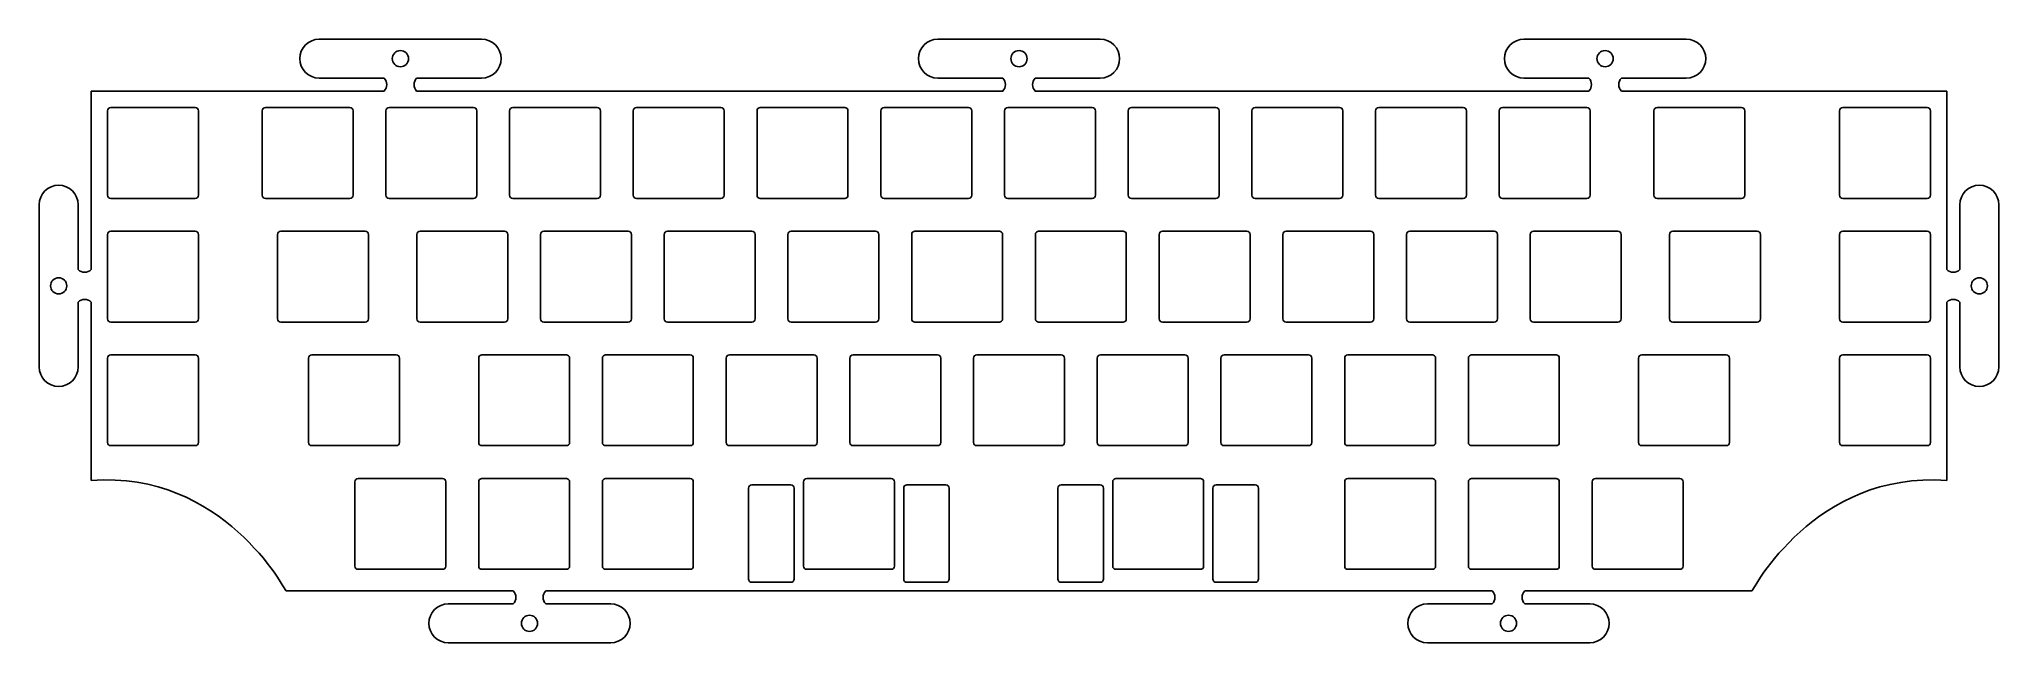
# Model space of a CAD drawing. Header units: millimetres. Extents: x -8 to 294, y -85 to 8.
import ezdxf

# ---------------------------------------------------------------- set-up
doc = ezdxf.new("R2010")
doc.units = ezdxf.units.MM
doc.layers.get('0').update_dxf_attribs({"linetype": 'CONTINUOUS', "lineweight": 25})

msp = doc.modelspace()

# ---------------------------------------------------------------- linework, layer by layer
for p, q in [((35.125, 8), (60.125, 8)), ((130.376, 8), (155.376, 8)), ((220.627, 8), (245.627, 8)), ((0, -27.5), (0, 0)), ((0, 0), (45.125, 0)), ((35.125, 2), (45.125, 2)), ((50.125, 2), (60.125, 2)), ((50.125, 0), (140.376, 0)), ((130.376, 2), (140.376, 2)), ((145.376, 2), (155.376, 2)), ((230.627, 0), (145.376, 0)), ((220.627, 2), (230.627, 2)), ((235.627, 2), (245.627, 2)), ((285.75, 0), (235.627, 0)), ((285.75, -27.5), (285.75, 0)), ((3.025, -2.525), (16.025, -2.525)), ((26.8375, -2.525), (39.8375, -2.525)), ((45.8875, -2.525), (58.8875, -2.525)), ((64.9375, -2.525), (77.9375, -2.525)), ((83.9875, -2.525), (96.9875, -2.525)), ((103.0375, -2.525), (116.0375, -2.525)), ((122.0875, -2.525), (135.0875, -2.525)), ((141.1375, -2.525), (154.1375, -2.525)), ((160.1875, -2.525), (173.1875, -2.525)), ((179.2375, -2.525), (192.2375, -2.525)), ((198.2875, -2.525), (211.2875, -2.525)), ((217.3375, -2.525), (230.3375, -2.525)), ((241.15, -2.525), (254.15, -2.525)), ((269.725, -2.525), (282.725, -2.525)), ((2.525, -3.025), (2.525, -16.025)), ((16.525, -3.025), (16.525, -16.025)), ((26.3375, -3.025), (26.3375, -16.025)), ((40.3375, -3.025), (40.3375, -16.025)), ((45.3875, -3.025), (45.3875, -16.025)), ((59.3875, -3.025), (59.3875, -16.025)), ((64.4375, -3.025), (64.4375, -16.025)), ((78.4375, -3.025), (78.4375, -16.025)), ((83.4875, -3.025), (83.4875, -16.025)), ((97.4875, -3.025), (97.4875, -16.025)), ((102.5375, -3.025), (102.5375, -16.025)), ((116.5375, -3.025), (116.5375, -16.025)), ((121.5875, -3.025), (121.5875, -16.025)), ((135.5875, -3.025), (135.5875, -16.025)), ((140.6375, -3.025), (140.6375, -16.025)), ((154.6375, -3.025), (154.6375, -16.025)), ((159.6875, -3.025), (159.6875, -16.025)), ((173.6875, -3.025), (173.6875, -16.025)), ((178.7375, -3.025), (178.7375, -16.025)), ((192.7375, -3.025), (192.7375, -16.025)), ((197.7875, -3.025), (197.7875, -16.025)), ((211.7875, -3.025), (211.7875, -16.025)), ((216.8375, -3.025), (216.8375, -16.025)), ((230.8375, -3.025), (230.8375, -16.025)), ((240.65, -3.025), (240.65, -16.025)), ((254.65, -3.025), (254.65, -16.025)), ((269.225, -3.025), (269.225, -16.025)), ((283.225, -3.025), (283.225, -16.025)), ((3.025, -16.525), (16.025, -16.525)), ((26.8375, -16.525), (39.8375, -16.525)), ((45.8875, -16.525), (58.8875, -16.525)), ((64.9375, -16.525), (77.9375, -16.525)), ((83.9875, -16.525), (96.9875, -16.525)), ((103.0375, -16.525), (116.0375, -16.525)), ((122.0875, -16.525), (135.0875, -16.525)), ((141.1375, -16.525), (154.1375, -16.525)), ((160.1875, -16.525), (173.1875, -16.525)), ((179.2375, -16.525), (192.2375, -16.525)), ((198.2875, -16.525), (211.2875, -16.525)), ((217.3375, -16.525), (230.3375, -16.525)), ((241.15, -16.525), (254.15, -16.525)), ((269.725, -16.525), (282.725, -16.525)), ((287.75, -17.5), (287.75, -27.5)), ((293.75, -17.5), (293.75, -42.5)), ((2.525, -22.075), (2.525, -35.075)), ((3.025, -21.575), (16.025, -21.575)), ((16.525, -22.075), (16.525, -35.075)), ((28.71875, -22.075), (28.71875, -35.075)), ((29.21875, -21.575), (42.21875, -21.575)), ((42.71875, -22.075), (42.71875, -35.075)), ((50.15, -22.075), (50.15, -35.075)), ((50.65, -21.575), (63.65, -21.575)), ((64.15, -22.075), (64.15, -35.075)), ((69.2, -22.075), (69.2, -35.075)), ((69.7, -21.575), (82.7, -21.575)), ((83.2, -22.075), (83.2, -35.075)), ((88.25, -22.075), (88.25, -35.075)), ((88.75, -21.575), (101.75, -21.575)), ((102.25, -22.075), (102.25, -35.075)), ((107.3, -22.075), (107.3, -35.075)), ((107.8, -21.575), (120.8, -21.575)), ((121.3, -22.075), (121.3, -35.075)), ((126.35, -22.075), (126.35, -35.075)), ((126.85, -21.575), (139.85, -21.575)), ((140.35, -22.075), (140.35, -35.075)), ((145.4, -22.075), (145.4, -35.075)), ((145.9, -21.575), (158.9, -21.575)), ((159.4, -22.075), (159.4, -35.075)), ((164.45, -22.075), (164.45, -35.075)), ((164.95, -21.575), (177.95, -21.575)), ((178.45, -22.075), (178.45, -35.075)), ((183.5, -22.075), (183.5, -35.075)), ((184, -21.575), (197, -21.575)), ((197.5, -22.075), (197.5, -35.075)), ((202.55, -22.075), (202.55, -35.075)), ((203.05, -21.575), (216.05, -21.575)), ((216.55, -22.075), (216.55, -35.075)), ((221.6, -22.075), (221.6, -35.075)), ((222.1, -21.575), (235.1, -21.575)), ((235.6, -22.075), (235.6, -35.075)), ((243.03125, -22.075), (243.03125, -35.075)), ((243.53125, -21.575), (256.53125, -21.575)), ((257.03125, -22.075), (257.03125, -35.075)), ((269.225, -22.075), (269.225, -35.075)), ((269.725, -21.575), (282.725, -21.575)), ((283.225, -22.075), (283.225, -35.075)), ((0, -32.5), (0, -60)), ((285.75, -32.5), (285.75, -60)), ((287.75, -32.5), (287.75, -42.5)), ((3.025, -35.575), (16.025, -35.575)), ((29.21875, -35.575), (42.21875, -35.575)), ((50.65, -35.575), (63.65, -35.575)), ((69.7, -35.575), (82.7, -35.575)), ((88.75, -35.575), (101.75, -35.575)), ((107.8, -35.575), (120.8, -35.575)), ((126.85, -35.575), (139.85, -35.575)), ((145.9, -35.575), (158.9, -35.575)), ((164.95, -35.575), (177.95, -35.575)), ((184, -35.575), (197, -35.575)), ((203.05, -35.575), (216.05, -35.575)), ((222.1, -35.575), (235.1, -35.575)), ((243.53125, -35.575), (256.53125, -35.575)), ((269.725, -35.575), (282.725, -35.575)), ((2.525, -41.125), (2.525, -54.125)), ((3.025, -40.625), (16.025, -40.625)), ((16.525, -41.125), (16.525, -54.125)), ((33.48125, -41.125), (33.48125, -54.125)), ((33.98125, -40.625), (46.98125, -40.625)), ((47.48125, -41.125), (47.48125, -54.125)), ((59.675, -41.125), (59.675, -54.125)), ((60.175, -40.625), (73.175, -40.625)), ((73.675, -41.125), (73.675, -54.125)), ((78.725, -41.125), (78.725, -54.125)), ((79.225, -40.625), (92.225, -40.625)), ((92.725, -41.125), (92.725, -54.125)), ((97.775, -41.125), (97.775, -54.125)), ((98.275, -40.625), (111.275, -40.625)), ((111.775, -41.125), (111.775, -54.125)), ((116.825, -41.125), (116.825, -54.125)), ((117.325, -40.625), (130.325, -40.625)), ((130.825, -41.125), (130.825, -54.125)), ((135.875, -41.125), (135.875, -54.125)), ((136.375, -40.625), (149.375, -40.625)), ((149.875, -41.125), (149.875, -54.125)), ((154.925, -41.125), (154.925, -54.125)), ((155.425, -40.625), (168.425, -40.625)), ((168.925, -41.125), (168.925, -54.125)), ((173.975, -41.125), (173.975, -54.125)), ((174.475, -40.625), (187.475, -40.625)), ((187.975, -41.125), (187.975, -54.125)), ((193.025, -41.125), (193.025, -54.125)), ((193.525, -40.625), (206.525, -40.625)), ((207.025, -41.125), (207.025, -54.125)), ((212.075, -41.125), (212.075, -54.125)), ((212.575, -40.625), (225.575, -40.625)), ((226.075, -41.125), (226.075, -54.125)), ((238.26875, -41.125), (238.26875, -54.125)), ((238.76875, -40.625), (251.76875, -40.625)), ((252.26875, -41.125), (252.26875, -54.125)), ((269.225, -41.125), (269.225, -54.125)), ((269.725, -40.625), (282.725, -40.625)), ((283.225, -41.125), (283.225, -54.125)), ((3.025, -54.625), (16.025, -54.625)), ((33.98125, -54.625), (46.98125, -54.625)), ((60.175, -54.625), (73.175, -54.625)), ((79.225, -54.625), (92.225, -54.625)), ((98.275, -54.625), (111.275, -54.625)), ((117.325, -54.625), (130.325, -54.625)), ((136.375, -54.625), (149.375, -54.625)), ((155.425, -54.625), (168.425, -54.625)), ((174.475, -54.625), (187.475, -54.625)), ((193.525, -54.625), (206.525, -54.625)), ((212.575, -54.625), (225.575, -54.625)), ((238.76875, -54.625), (251.76875, -54.625)), ((269.725, -54.625), (282.725, -54.625)), ((40.625, -60.175), (40.625, -73.175)), ((41.125, -59.675), (54.125, -59.675)), ((54.625, -60.175), (54.625, -73.175)), ((59.675, -60.175), (59.675, -73.175)), ((60.175, -59.675), (73.175, -59.675)), ((73.675, -60.175), (73.675, -73.175)), ((78.725, -60.175), (78.725, -73.175)), ((79.225, -59.675), (92.225, -59.675)), ((92.725, -60.175), (92.725, -73.175)), ((109.68125, -60.175), (109.68125, -73.175)), ((110.18125, -59.675), (123.18125, -59.675)), ((123.68125, -60.175), (123.68125, -73.175)), ((157.30625, -60.175), (157.30625, -73.175)), ((157.80625, -59.675), (170.80625, -59.675)), ((171.30625, -60.175), (171.30625, -73.175)), ((193.025, -60.175), (193.025, -73.175)), ((193.525, -59.675), (206.525, -59.675)), ((207.025, -60.175), (207.025, -73.175)), ((212.075, -60.175), (212.075, -73.175)), ((212.575, -59.675), (225.575, -59.675)), ((226.075, -60.175), (226.075, -73.175)), ((231.125, -60.175), (231.125, -73.175)), ((231.625, -59.675), (244.625, -59.675)), ((245.125, -60.175), (245.125, -73.175)), ((101.24325, -61.175), (101.24325, -75.175)), ((101.74325, -60.675), (107.74325, -60.675)), ((108.24325, -61.175), (108.24325, -75.175)), ((125.11925, -61.175), (125.11925, -75.175)), ((125.61925, -60.675), (131.61925, -60.675)), ((132.11925, -61.175), (132.11925, -75.175)), ((148.86825, -61.175), (148.86825, -75.175)), ((149.36825, -60.675), (155.36825, -60.675)), ((155.86825, -61.175), (155.86825, -75.175)), ((172.74425, -61.175), (172.74425, -75.175)), ((173.24425, -60.675), (179.24425, -60.675)), ((179.74425, -61.175), (179.74425, -75.175)), ((41.125, -73.675), (54.125, -73.675)), ((60.175, -73.675), (73.175, -73.675)), ((79.225, -73.675), (92.225, -73.675)), ((110.18125, -73.675), (123.18125, -73.675)), ((157.80625, -73.675), (170.80625, -73.675)), ((193.525, -73.675), (206.525, -73.675)), ((212.575, -73.675), (225.575, -73.675)), ((231.625, -73.675), (244.625, -73.675)), ((30, -77), (65, -77)), ((70, -77), (215.752, -77)), ((101.74325, -75.675), (107.74325, -75.675)), ((125.61925, -75.675), (131.61925, -75.675)), ((149.36825, -75.675), (155.36825, -75.675)), ((173.24425, -75.675), (179.24425, -75.675)), ((255.752, -77), (220.752, -77)), ((55, -79), (65, -79)), ((70, -79), (80, -79)), ((205.752, -79), (215.752, -79)), ((220.752, -79), (230.752, -79)), ((55, -85), (80, -85)), ((205.752, -85), (230.752, -85))]:
    msp.add_line(p, q)
at = {"linetype": 'CONTINUOUS', "lineweight": 25}
for p, q in [((-8, -17.5), (-8, -42.5)), ((-2, -17.5), (-2, -27.5)), ((-2, -32.5), (-2, -42.5))]:
    msp.add_line(p, q, dxfattribs=at)
for centre in [(47.625, 5), (142.876, 5), (233.127, 5), (-5, -30), (290.75, -30), (67.5, -82), (218.252, -82)]:
    msp.add_circle(centre, 1.25)
for centre, radius, start, end in [((35.125, 5), 3, 90, 270), ((60.125, 5), 3, 270, 90), ((130.376, 5), 3, 90, 270), ((155.376, 5), 3, 270, 90), ((220.627, 5), 3, 90, 270), ((245.627, 5), 3, 270, 90), ((44.075, 1), 1.45, 316.397181, 43.602819), ((51.175, 1), 1.45, 136.397181, 223.602819), ((139.326, 1), 1.45, 316.397181, 43.602819), ((146.426, 1), 1.45, 136.397181, 223.602819), ((229.577, 1), 1.45, 316.397181, 43.602819), ((236.677, 1), 1.45, 136.397181, 223.602819), ((3.025, -3.025), 0.5, 90, 180), ((16.025, -3.025), 0.5, 0, 90), ((26.8375, -3.025), 0.5, 90, 180), ((39.8375, -3.025), 0.5, 0, 90), ((45.8875, -3.025), 0.5, 90, 180), ((58.8875, -3.025), 0.5, 0, 90), ((64.9375, -3.025), 0.5, 90, 180), ((77.9375, -3.025), 0.5, 0, 90), ((83.9875, -3.025), 0.5, 90, 180), ((96.9875, -3.025), 0.5, 0, 90), ((103.0375, -3.025), 0.5, 90, 180), ((116.0375, -3.025), 0.5, 0, 90), ((122.0875, -3.025), 0.5, 90, 180), ((135.0875, -3.025), 0.5, 0, 90), ((141.1375, -3.025), 0.5, 90, 180), ((154.1375, -3.025), 0.5, 0, 90), ((160.1875, -3.025), 0.5, 90, 180), ((173.1875, -3.025), 0.5, 0, 90), ((179.2375, -3.025), 0.5, 90, 180), ((192.2375, -3.025), 0.5, 0, 90), ((198.2875, -3.025), 0.5, 90, 180), ((211.2875, -3.025), 0.5, 0, 90), ((217.3375, -3.025), 0.5, 90, 180), ((230.3375, -3.025), 0.5, 0, 90), ((241.15, -3.025), 0.5, 90, 180), ((254.15, -3.025), 0.5, 0, 90), ((269.725, -3.025), 0.5, 90, 180), ((282.725, -3.025), 0.5, 0, 90), ((-5, -17.5), 3, 0, 180), ((290.75, -17.5), 3, 0, 180), ((3.025, -16.025), 0.5, 180, 270), ((16.025, -16.025), 0.5, 270, 0), ((26.8375, -16.025), 0.5, 180, 270), ((39.8375, -16.025), 0.5, 270, 0), ((45.8875, -16.025), 0.5, 180, 270), ((58.8875, -16.025), 0.5, 270, 0), ((64.9375, -16.025), 0.5, 180, 270), ((77.9375, -16.025), 0.5, 270, 0), ((83.9875, -16.025), 0.5, 180, 270), ((96.9875, -16.025), 0.5, 270, 0), ((103.0375, -16.025), 0.5, 180, 270), ((116.0375, -16.025), 0.5, 270, 0), ((122.0875, -16.025), 0.5, 180, 270), ((135.0875, -16.025), 0.5, 270, 0), ((141.1375, -16.025), 0.5, 180, 270), ((154.1375, -16.025), 0.5, 270, 0), ((160.1875, -16.025), 0.5, 180, 270), ((173.1875, -16.025), 0.5, 270, 0), ((179.2375, -16.025), 0.5, 180, 270), ((192.2375, -16.025), 0.5, 270, 0), ((198.2875, -16.025), 0.5, 180, 270), ((211.2875, -16.025), 0.5, 270, 0), ((217.3375, -16.025), 0.5, 180, 270), ((230.3375, -16.025), 0.5, 270, 0), ((241.15, -16.025), 0.5, 180, 270), ((254.15, -16.025), 0.5, 270, 0), ((269.725, -16.025), 0.5, 180, 270), ((282.725, -16.025), 0.5, 270, 0), ((3.025, -22.075), 0.5, 90, 180), ((16.025, -22.075), 0.5, 0, 90), ((29.21875, -22.075), 0.5, 90, 180), ((42.21875, -22.075), 0.5, 0, 90), ((50.65, -22.075), 0.5, 90, 180), ((63.65, -22.075), 0.5, 0, 90), ((69.7, -22.075), 0.5, 90, 180), ((82.7, -22.075), 0.5, 0, 90), ((88.75, -22.075), 0.5, 90, 180), ((101.75, -22.075), 0.5, 0, 90), ((107.8, -22.075), 0.5, 90, 180), ((120.8, -22.075), 0.5, 0, 90), ((126.85, -22.075), 0.5, 90, 180), ((139.85, -22.075), 0.5, 0, 90), ((145.9, -22.075), 0.5, 90, 180), ((158.9, -22.075), 0.5, 0, 90), ((164.95, -22.075), 0.5, 90, 180), ((177.95, -22.075), 0.5, 0, 90), ((184, -22.075), 0.5, 90, 180), ((197, -22.075), 0.5, 0, 90), ((203.05, -22.075), 0.5, 90, 180), ((216.05, -22.075), 0.5, 0, 90), ((222.1, -22.075), 0.5, 90, 180), ((235.1, -22.075), 0.5, 0, 90), ((243.53125, -22.075), 0.5, 90, 180), ((256.53125, -22.075), 0.5, 0, 90), ((269.725, -22.075), 0.5, 90, 180), ((282.725, -22.075), 0.5, 0, 90), ((-1, -26.45), 1.45, 226.397181, 313.602819), ((286.75, -26.45), 1.45, 226.397181, 313.602819), ((-1, -33.55), 1.45, 46.397181, 133.602819), ((286.75, -33.55), 1.45, 46.397181, 133.602819), ((3.025, -35.075), 0.5, 180, 270), ((16.025, -35.075), 0.5, 270, 0), ((29.21875, -35.075), 0.5, 180, 270), ((42.21875, -35.075), 0.5, 270, 0), ((50.65, -35.075), 0.5, 180, 270), ((63.65, -35.075), 0.5, 270, 0), ((69.7, -35.075), 0.5, 180, 270), ((82.7, -35.075), 0.5, 270, 0), ((88.75, -35.075), 0.5, 180, 270), ((101.75, -35.075), 0.5, 270, 0), ((107.8, -35.075), 0.5, 180, 270), ((120.8, -35.075), 0.5, 270, 0), ((126.85, -35.075), 0.5, 180, 270), ((139.85, -35.075), 0.5, 270, 0), ((145.9, -35.075), 0.5, 180, 270), ((158.9, -35.075), 0.5, 270, 0), ((164.95, -35.075), 0.5, 180, 270), ((177.95, -35.075), 0.5, 270, 0), ((184, -35.075), 0.5, 180, 270), ((197, -35.075), 0.5, 270, 0), ((203.05, -35.075), 0.5, 180, 270), ((216.05, -35.075), 0.5, 270, 0), ((222.1, -35.075), 0.5, 180, 270), ((235.1, -35.075), 0.5, 270, 0), ((243.53125, -35.075), 0.5, 180, 270), ((256.53125, -35.075), 0.5, 270, 0), ((269.725, -35.075), 0.5, 180, 270), ((282.725, -35.075), 0.5, 270, 0), ((3.025, -41.125), 0.5, 90, 180), ((16.025, -41.125), 0.5, 0, 90), ((33.98125, -41.125), 0.5, 90, 180), ((46.98125, -41.125), 0.5, 0, 90), ((60.175, -41.125), 0.5, 90, 180), ((73.175, -41.125), 0.5, 0, 90), ((79.225, -41.125), 0.5, 90, 180), ((92.225, -41.125), 0.5, 0, 90), ((98.275, -41.125), 0.5, 90, 180), ((111.275, -41.125), 0.5, 0, 90), ((117.325, -41.125), 0.5, 90, 180), ((130.325, -41.125), 0.5, 0, 90), ((136.375, -41.125), 0.5, 90, 180), ((149.375, -41.125), 0.5, 0, 90), ((155.425, -41.125), 0.5, 90, 180), ((168.425, -41.125), 0.5, 0, 90), ((174.475, -41.125), 0.5, 90, 180), ((187.475, -41.125), 0.5, 0, 90), ((193.525, -41.125), 0.5, 90, 180), ((206.525, -41.125), 0.5, 0, 90), ((212.575, -41.125), 0.5, 90, 180), ((225.575, -41.125), 0.5, 0, 90), ((238.76875, -41.125), 0.5, 90, 180), ((251.76875, -41.125), 0.5, 0, 90), ((269.725, -41.125), 0.5, 90, 180), ((282.725, -41.125), 0.5, 0, 90), ((-5, -42.5), 3, 180, 0), ((290.75, -42.5), 3, 180, 0), ((3.025, -54.125), 0.5, 180, 270), ((16.025, -54.125), 0.5, 270, 0), ((33.98125, -54.125), 0.5, 180, 270), ((46.98125, -54.125), 0.5, 270, 0), ((60.175, -54.125), 0.5, 180, 270), ((73.175, -54.125), 0.5, 270, 0), ((79.225, -54.125), 0.5, 180, 270), ((92.225, -54.125), 0.5, 270, 0), ((98.275, -54.125), 0.5, 180, 270), ((111.275, -54.125), 0.5, 270, 0), ((117.325, -54.125), 0.5, 180, 270), ((130.325, -54.125), 0.5, 270, 0), ((136.375, -54.125), 0.5, 180, 270), ((149.375, -54.125), 0.5, 270, 0), ((155.425, -54.125), 0.5, 180, 270), ((168.425, -54.125), 0.5, 270, 0), ((174.475, -54.125), 0.5, 180, 270), ((187.475, -54.125), 0.5, 270, 0), ((193.525, -54.125), 0.5, 180, 270), ((206.525, -54.125), 0.5, 270, 0), ((212.575, -54.125), 0.5, 180, 270), ((225.575, -54.125), 0.5, 270, 0), ((238.76875, -54.125), 0.5, 180, 270), ((251.76875, -54.125), 0.5, 270, 0), ((269.725, -54.125), 0.5, 180, 270), ((282.725, -54.125), 0.5, 270, 0), ((41.125, -60.175), 0.5, 90, 180), ((54.125, -60.175), 0.5, 0, 90), ((60.175, -60.175), 0.5, 90, 180), ((73.175, -60.175), 0.5, 0, 90), ((79.225, -60.175), 0.5, 90, 180), ((92.225, -60.175), 0.5, 0, 90), ((110.18125, -60.175), 0.5, 90, 180), ((123.18125, -60.175), 0.5, 0, 90), ((157.80625, -60.175), 0.5, 90, 180), ((170.80625, -60.175), 0.5, 0, 90), ((193.525, -60.175), 0.5, 90, 180), ((206.525, -60.175), 0.5, 0, 90), ((212.575, -60.175), 0.5, 90, 180), ((225.575, -60.175), 0.5, 0, 90), ((231.625, -60.175), 0.5, 90, 180), ((244.625, -60.175), 0.5, 0, 90), ((101.74325, -61.175), 0.5, 90, 180), ((107.74325, -61.175), 0.5, 0, 90), ((125.61925, -61.175), 0.5, 90, 180), ((131.61925, -61.175), 0.5, 0, 90), ((149.36825, -61.175), 0.5, 90, 180), ((155.36825, -61.175), 0.5, 0, 90), ((173.24425, -61.175), 0.5, 90, 180), ((179.24425, -61.175), 0.5, 0, 90), ((41.125, -73.175), 0.5, 180, 270), ((54.125, -73.175), 0.5, 270, 0), ((60.175, -73.175), 0.5, 180, 270), ((73.175, -73.175), 0.5, 270, 0), ((79.225, -73.175), 0.5, 180, 270), ((92.225, -73.175), 0.5, 270, 0), ((101.74325, -75.175), 0.5, 180, 270), ((107.74325, -75.175), 0.5, 270, 0), ((110.18125, -73.175), 0.5, 180, 270), ((123.18125, -73.175), 0.5, 270, 0), ((125.61925, -75.175), 0.5, 180, 270), ((131.61925, -75.175), 0.5, 270, 0), ((149.36825, -75.175), 0.5, 180, 270), ((155.36825, -75.175), 0.5, 270, 0), ((157.80625, -73.175), 0.5, 180, 270), ((170.80625, -73.175), 0.5, 270, 0), ((173.24425, -75.175), 0.5, 180, 270), ((179.24425, -75.175), 0.5, 270, 0), ((193.525, -73.175), 0.5, 180, 270), ((206.525, -73.175), 0.5, 270, 0), ((212.575, -73.175), 0.5, 180, 270), ((225.575, -73.175), 0.5, 270, 0), ((231.625, -73.175), 0.5, 180, 270), ((244.625, -73.175), 0.5, 270, 0), ((63.95, -78), 1.45, 316.397181, 43.602819), ((71.05, -78), 1.45, 136.397181, 223.602819), ((214.702, -78), 1.45, 316.397181, 43.602819), ((221.802, -78), 1.45, 136.397181, 223.602819), ((55, -82), 3, 90, 270), ((80, -82), 3, 270, 90), ((205.752, -82), 3, 90, 270), ((230.752, -82), 3, 270, 90)]:
    msp.add_arc(centre, radius, start, end)
for points in [[(0, -60), (20.27, -58.4), (30, -77), (30, -77)], [(285.75, -60), (265.48231, -58.41449), (255.752, -77), (255.752, -77)]]:
    msp.add_open_spline(points, degree=3)

doc.saveas('drawing.dxf')
